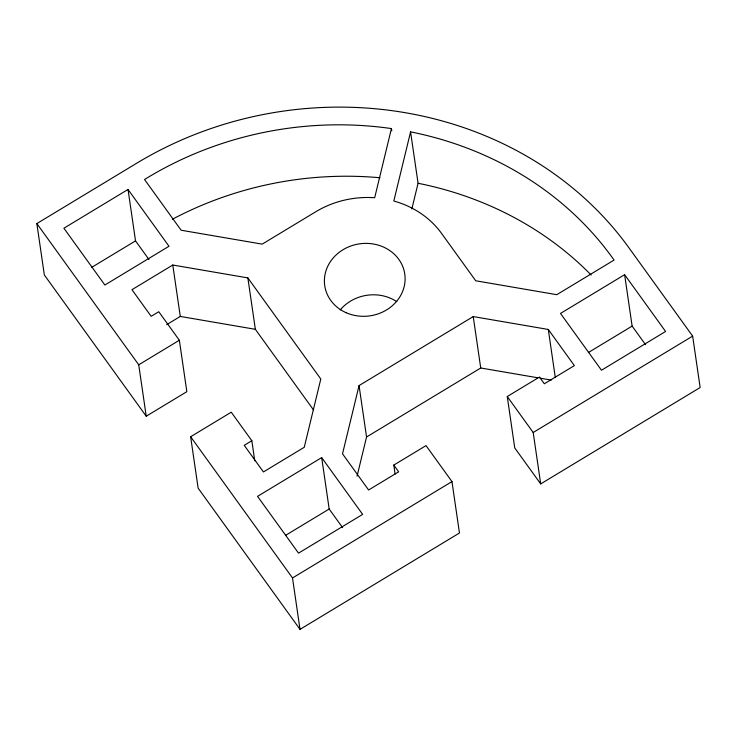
<?xml version="1.0" encoding="UTF-8"?>
<svg xmlns="http://www.w3.org/2000/svg" width="737" height="737" viewBox="0 0 737 737"><rect width="100%" height="100%" fill="white"/><g stroke="black" fill="none" stroke-linecap="round" stroke-linejoin="round"><path stroke-width="1.11" d="M391.439 128.579L374.682 197.737A91.342 82.166 -8.3 0 0 315.666 211.814L262.188 244.131L181.136 230.23L144.535 179.506A337.214 303.34 -8.3 0 1 391.439 128.579L391.771 130.817M410.573 131.868L393.816 201.017A91.342 82.166 -8.3 0 1 441.564 233.417L475.733 280.779L556.794 294.689L614.068 260.069A337.214 303.34 -8.3 0 0 410.573 131.868L418.072 183.273L411.854 208.93M251.833 440.735L244.233 445.323L263.431 471.947L304.261 447.267L320.798 379.021L247.853 277.904L172.78 265.025L131.96 289.696L151.159 316.32L158.759 311.723L179.349 340.254L186.848 391.669L146.23 416.212L44.349 274.993L36.85 223.578L136.879 163.117A356.837 321 -8.3 0 1 628.735 247.521L692.651 336.118L700.15 387.524L540.7 483.905L514.748 447.939L507.249 396.524L539.466 377.049L544.321 383.784L574.372 365.616L548.291 329.457L473.228 316.578L359.057 385.58L342.521 453.826L368.601 489.994L398.662 471.827L393.798 465.093L426.023 445.618L451.965 481.593L459.464 532.998L300.014 629.38L198.133 488.152L190.634 436.746L231.243 412.195L251.833 440.735L254.762 460.846M357.067 476.157L366.556 436.995L359.057 385.58M128.026 189.464L63.898 228.221L104.875 285.016L168.994 246.259L128.026 189.464L135.525 240.879L148.957 259.498M91.803 267.301L135.525 240.879M166.673 324.658L180.289 316.431L255.352 329.319L313.575 410.021M146.23 416.212L138.731 364.806L179.349 340.254M321.682 457.603L257.554 496.36L298.531 553.146L362.65 514.389L321.682 457.603L329.181 509.018L342.613 527.637M624.626 274.68L560.507 313.437L601.475 370.232L665.594 331.475L624.626 274.68L632.125 326.095L645.557 344.713M366.556 436.995L480.727 367.993L537.863 377.795M285.459 535.44L329.181 509.018M588.412 352.516L632.125 326.095M300.014 629.38L292.515 577.965L451.965 481.593M540.7 483.905L533.192 432.49L692.651 336.118M540.101 378.182L551.304 380.099M507.249 396.524L533.192 432.49M36.85 223.578L138.731 364.806M190.634 436.746L292.515 577.965M548.291 329.457L555.302 377.519M473.228 316.578L480.727 367.993M393.798 465.093L395.106 474.038M247.853 277.904L255.352 329.319M172.78 265.025L180.289 316.431M172.366 219.267A337.214 303.34 -8.3 0 1 379.951 177.755M418.072 183.273A337.214 303.34 -8.3 0 1 591.148 275.002M340.199 309.982A40.443 36.38 -8.3 0 1 396.782 301.645M346.16 312.709A40.443 36.38 -8.3 0 0 405.074 277.103A40.443 36.38 -8.3 0 0 343.018 249.723A40.443 36.38 -8.3 0 0 346.16 312.709"/></g></svg>
